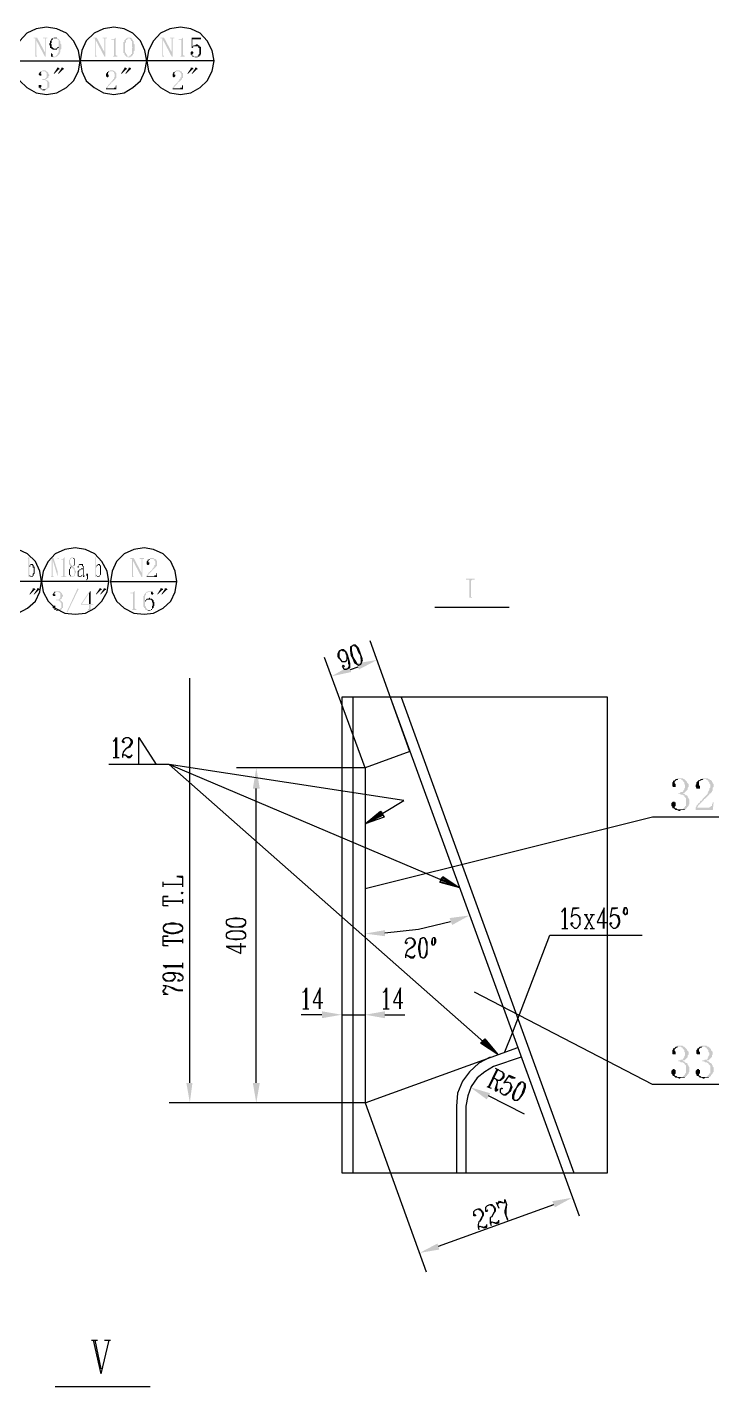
# Model space of a CAD drawing. Extents: x 51 to 246, y 3 to 417.
# Drawn here: x 146.7 to 180.6, y 81.7 to 148.4 of the extents above; entities that cross this region are included whole.
import ezdxf

# ---------------------------------------------------------------- set-up
doc = ezdxf.new("R2010")
doc.units = 0
doc.header["$MEASUREMENT"] = 0
doc.layers.add('_____1', color=160, linetype='Continuous')

msp = doc.modelspace()

# ---------------------------------------------------------------- hatches: boundary and pattern name
at = {"layer": '_____1'}
for points in [[(147.151, 147.87), (146.981, 147.87), (146.981, 147.828), (147.066, 147.828), (147.066, 147.785), (147.108, 147.743), (147.532, 146.938), (147.532, 147.15)], [(147.066, 147.785), (147.066, 146.938), (146.981, 146.938), (147.193, 146.938), (147.151, 146.938), (147.151, 146.981), (147.108, 146.981), (147.108, 147.743)], [(147.659, 147.87), (147.447, 147.87), (147.447, 147.828), (147.532, 147.828), (147.532, 146.938), (147.574, 146.938), (147.574, 147.828), (147.659, 147.828)], [(148.04, 147.87), (147.955, 147.87), (147.955, 147.828), (147.87, 147.828), (147.87, 147.785), (147.828, 147.785), (147.828, 147.743), (147.786, 147.701), (147.786, 147.616), (147.743, 147.574), (147.743, 147.489), (147.786, 147.489), (147.786, 147.362), (147.828, 147.362), (147.828, 147.32), (147.997, 147.32), (147.955, 147.32), (147.955, 147.362), (147.913, 147.362), (147.913, 147.404), (147.87, 147.404), (147.87, 147.531), (147.828, 147.574), (147.87, 147.616), (147.87, 147.743), (147.913, 147.743), (147.913, 147.785), (147.955, 147.828), (148.167, 147.828), (148.124, 147.828), (148.124, 147.87), (148.082, 147.87)], [(148.167, 147.404), (148.082, 147.32), (147.87, 147.32), (147.913, 147.277), (148.124, 147.277), (148.124, 147.32), (148.167, 147.32), (148.167, 147.362), (148.209, 147.362), (148.209, 147.404)], [(150.072, 147.87), (149.902, 147.87), (149.902, 147.828), (149.987, 147.828), (149.987, 147.785), (150.029, 147.743), (150.453, 146.938), (150.453, 147.15)], [(149.987, 147.785), (149.987, 146.938), (149.902, 146.938), (150.114, 146.938), (150.072, 146.938), (150.072, 146.981), (150.029, 146.981), (150.029, 147.743)], [(150.58, 147.87), (150.368, 147.87), (150.368, 147.828), (150.453, 147.828), (150.453, 146.938), (150.495, 146.938), (150.495, 147.828), (150.58, 147.828)], [(151.003, 147.87), (150.918, 147.785), (150.791, 147.785), (150.791, 147.743), (150.918, 147.743), (150.918, 146.981), (150.876, 146.938), (150.791, 146.938), (151.172, 146.938), (151.088, 146.938), (151.088, 146.981), (151.045, 146.981), (151.003, 147.023)], [(151.511, 147.828), (151.511, 147.785), (151.469, 147.785), (151.469, 147.743), (151.426, 147.743), (151.426, 147.658), (151.384, 147.658), (151.384, 147.108), (151.426, 147.108), (151.426, 147.023), (151.469, 147.023), (151.469, 146.981), (151.511, 146.981), (151.511, 146.938), (151.596, 146.938), (151.596, 146.896), (151.723, 146.896), (151.723, 146.938), (151.765, 146.938), (151.596, 146.938), (151.596, 146.981), (151.553, 146.981), (151.553, 147.023), (151.511, 147.066), (151.511, 147.108), (151.469, 147.15), (151.469, 147.616), (151.511, 147.616), (151.511, 147.743), (151.553, 147.743), (151.553, 147.785), (151.596, 147.785), (151.596, 147.828), (151.638, 147.828)], [(151.638, 147.87), (151.596, 147.87), (151.553, 147.828), (151.511, 147.828), (151.68, 147.828), (151.765, 147.743), (151.765, 147.701), (151.807, 147.701), (151.807, 147.404), (151.85, 147.404), (151.807, 147.362), (151.807, 147.066), (151.765, 147.066), (151.765, 147.023), (151.723, 146.981), (151.68, 146.981), (151.68, 146.938), (151.638, 146.938), (151.765, 146.938), (151.85, 147.023), (151.85, 147.066), (151.892, 147.066), (151.892, 147.193), (151.934, 147.235), (151.934, 147.531), (151.892, 147.574), (151.892, 147.701), (151.85, 147.701), (151.85, 147.743), (151.807, 147.785), (151.807, 147.828), (151.765, 147.828), (151.723, 147.87), (151.68, 147.87)], [(153.374, 147.87), (153.204, 147.87), (153.204, 147.828), (153.289, 147.828), (153.289, 147.785), (153.331, 147.743), (153.755, 146.938), (153.755, 147.15)], [(153.289, 147.785), (153.289, 146.938), (153.204, 146.938), (153.416, 146.938), (153.374, 146.938), (153.374, 146.981), (153.331, 146.981), (153.331, 147.743)], [(153.882, 147.87), (153.67, 147.87), (153.67, 147.828), (153.755, 147.828), (153.755, 146.938), (153.797, 146.938), (153.797, 147.828), (153.882, 147.828)], [(154.305, 147.87), (154.22, 147.785), (154.093, 147.785), (154.093, 147.743), (154.22, 147.743), (154.22, 146.981), (154.178, 146.938), (154.093, 146.938), (154.474, 146.938), (154.39, 146.938), (154.39, 146.981), (154.347, 146.981), (154.305, 147.023)], [(155.194, 147.87), (154.728, 147.87), (154.728, 147.362), (154.771, 147.362), (154.813, 147.404), (154.771, 147.404), (154.771, 147.785), (155.194, 147.785)], [(154.813, 147.489), (154.813, 147.447), (154.771, 147.447), (154.771, 147.404), (154.813, 147.404), (154.813, 147.447), (154.94, 147.447)], [(154.982, 147.531), (154.94, 147.531), (154.898, 147.489), (154.813, 147.489), (154.94, 147.447), (155.025, 147.447), (155.067, 147.404), (155.067, 147.362), (155.109, 147.362), (155.109, 147.066), (155.067, 147.023), (155.067, 146.981), (155.025, 146.981), (155.025, 146.938), (154.813, 146.938), (154.855, 146.938), (154.898, 146.896), (155.025, 146.896), (155.025, 146.938), (155.109, 146.938), (155.109, 146.981), (155.152, 146.981), (155.152, 147.023), (155.194, 147.066), (155.194, 147.404), (155.152, 147.404), (155.152, 147.447), (155.109, 147.447), (155.109, 147.489), (155.067, 147.489), (155.025, 147.531)], [(147.87, 147.108), (147.828, 147.108), (147.828, 146.938), (147.997, 146.938), (147.955, 146.938), (147.913, 146.981), (147.913, 147.066), (147.87, 147.066)], [(154.728, 147.193), (154.686, 147.15), (154.686, 147.023), (154.728, 147.023), (154.728, 146.981), (154.771, 146.981), (154.771, 146.938), (154.94, 146.938), (154.855, 146.938), (154.813, 146.981), (154.771, 146.981), (154.771, 147.066), (154.813, 147.108), (154.813, 147.15), (154.771, 147.193)], [(147.362, 146.219), (147.32, 146.219), (147.32, 146.177), (147.278, 146.177), (147.278, 146.134), (147.235, 146.092), (147.235, 146.05), (147.278, 146.007), (147.362, 146.007), (147.362, 146.092), (147.32, 146.092), (147.32, 146.134), (147.362, 146.177), (147.362, 146.219), (147.447, 146.219)], [(147.489, 146.261), (147.405, 146.261), (147.405, 146.219), (147.362, 146.219), (147.532, 146.219), (147.532, 146.177), (147.574, 146.177), (147.616, 146.134), (147.616, 145.923), (147.532, 145.838), (147.405, 145.838), (147.405, 145.796), (147.532, 145.796), (147.574, 145.753), (147.616, 145.753), (147.616, 145.711), (147.659, 145.669), (147.659, 145.415), (147.616, 145.415), (147.616, 145.372), (147.574, 145.372), (147.532, 145.33), (147.447, 145.33), (147.659, 145.33), (147.659, 145.372), (147.701, 145.372), (147.701, 145.415), (147.743, 145.415), (147.743, 145.669), (147.701, 145.711), (147.701, 145.753), (147.659, 145.753), (147.616, 145.796), (147.574, 145.796), (147.574, 145.838), (147.616, 145.838), (147.659, 145.88), (147.701, 145.88), (147.701, 145.965), (147.743, 146.007), (147.743, 146.05), (147.701, 146.092), (147.701, 146.134), (147.616, 146.219), (147.574, 146.219), (147.574, 146.261), (147.532, 146.261)], [(148.167, 146.388), (148.124, 146.388), (148.124, 146.346), (147.955, 146.092), (147.997, 146.092), (148.209, 146.304), (148.251, 146.304), (148.251, 146.346), (148.209, 146.388)], [(148.378, 146.388), (148.336, 146.388), (148.336, 146.346), (148.167, 146.092), (148.209, 146.092), (148.421, 146.304), (148.463, 146.304), (148.463, 146.346), (148.421, 146.388)], [(150.791, 146.261), (150.707, 146.261), (150.707, 146.219), (150.664, 146.219), (150.876, 146.219), (150.876, 146.177), (150.918, 146.177), (150.918, 146.134), (150.961, 146.092), (150.961, 145.923), (150.918, 145.923), (150.918, 145.838), (150.876, 145.838), (150.876, 145.796), (150.791, 145.711), (150.791, 145.669), (150.749, 145.669), (150.749, 145.626), (150.707, 145.626), (150.707, 145.584), (150.664, 145.584), (150.664, 145.542), (150.622, 145.542), (150.622, 145.499), (150.537, 145.415), (150.537, 145.372), (150.58, 145.372), (150.58, 145.415), (150.622, 145.415), (150.622, 145.457), (150.791, 145.626), (150.791, 145.669), (150.834, 145.669), (150.834, 145.711), (150.876, 145.711), (151.003, 145.838), (151.003, 145.88), (151.045, 145.88), (151.045, 146.134), (151.003, 146.134), (151.003, 146.177), (150.961, 146.219), (150.918, 146.219), (150.876, 146.261), (150.834, 146.261)], [(150.664, 146.219), (150.622, 146.177), (150.58, 146.177), (150.58, 146.134), (150.537, 146.092), (150.537, 145.965), (150.58, 145.923), (150.622, 145.923), (150.664, 145.965), (150.664, 146.05), (150.622, 146.05), (150.622, 146.134), (150.707, 146.219), (150.791, 146.219)], [(151.469, 146.388), (151.426, 146.388), (151.426, 146.346), (151.257, 146.092), (151.299, 146.092), (151.511, 146.304), (151.553, 146.304), (151.553, 146.346), (151.511, 146.388)], [(151.68, 146.388), (151.638, 146.388), (151.638, 146.346), (151.469, 146.092), (151.511, 146.092), (151.723, 146.304), (151.765, 146.304), (151.765, 146.346), (151.723, 146.388)], [(154.051, 146.261), (153.966, 146.261), (153.966, 146.219), (153.924, 146.219), (154.136, 146.219), (154.136, 146.177), (154.178, 146.177), (154.178, 146.134), (154.22, 146.092), (154.22, 145.923), (154.178, 145.923), (154.178, 145.838), (154.136, 145.838), (154.136, 145.796), (154.051, 145.711), (154.051, 145.669), (154.009, 145.669), (154.009, 145.626), (153.966, 145.626), (153.966, 145.584), (153.924, 145.584), (153.924, 145.542), (153.882, 145.542), (153.882, 145.499), (153.797, 145.415), (153.797, 145.372), (153.839, 145.372), (153.839, 145.415), (153.882, 145.415), (153.882, 145.457), (153.924, 145.499), (154.051, 145.626), (154.051, 145.669), (154.093, 145.669), (154.093, 145.711), (154.136, 145.711), (154.263, 145.838), (154.263, 145.88), (154.305, 145.88), (154.305, 146.134), (154.263, 146.134), (154.263, 146.177), (154.22, 146.219), (154.178, 146.219), (154.136, 146.261), (154.093, 146.261)], [(153.924, 146.219), (153.882, 146.177), (153.839, 146.177), (153.839, 146.134), (153.797, 146.092), (153.797, 145.965), (153.839, 145.923), (153.882, 145.923), (153.924, 145.965), (153.924, 146.05), (153.882, 146.05), (153.882, 146.134), (153.966, 146.219), (154.051, 146.219)], [(154.728, 146.388), (154.686, 146.388), (154.686, 146.346), (154.517, 146.092), (154.559, 146.092), (154.771, 146.304), (154.813, 146.304), (154.813, 146.346), (154.771, 146.388)], [(154.94, 146.388), (154.898, 146.388), (154.898, 146.346), (154.728, 146.092), (154.771, 146.092), (154.982, 146.304), (155.025, 146.304), (155.025, 146.346), (154.982, 146.388)], [(147.278, 145.542), (147.235, 145.542), (147.235, 145.415), (147.278, 145.415), (147.278, 145.372), (147.32, 145.372), (147.32, 145.33), (147.405, 145.33), (147.405, 145.288), (147.532, 145.288), (147.574, 145.33), (147.616, 145.33), (147.405, 145.33), (147.362, 145.372), (147.32, 145.372), (147.32, 145.415), (147.362, 145.457), (147.362, 145.542), (147.32, 145.542)], [(151.045, 145.542), (151.003, 145.499), (151.003, 145.415), (150.918, 145.415), (150.918, 145.372), (150.537, 145.372), (150.537, 145.33), (151.045, 145.33)], [(154.305, 145.542), (154.263, 145.499), (154.263, 145.415), (154.178, 145.415), (154.178, 145.372), (153.797, 145.372), (153.797, 145.33), (154.305, 145.33)], [(146.77, 122.428), (146.77, 122.385), (146.727, 122.385), (146.685, 122.343), (146.727, 122.301), (146.727, 121.412), (146.77, 121.496), (146.77, 121.92)], [(147.955, 122.343), (147.828, 122.343), (147.87, 122.343), (147.87, 122.301), (147.913, 122.258), (148.167, 121.412), (148.167, 121.666)], [(147.87, 122.301), (147.87, 121.454), (147.828, 121.454), (147.828, 121.412), (147.955, 121.412), (147.955, 121.454), (147.913, 121.454), (147.913, 122.258)], [(148.505, 122.385), (148.463, 122.385), (148.463, 122.343), (148.421, 122.301), (148.336, 122.301), (148.336, 122.258), (148.421, 122.258), (148.421, 121.454), (148.336, 121.454), (148.336, 121.412), (148.59, 121.412), (148.59, 121.454), (148.505, 121.454), (148.505, 121.538)], [(150.029, 122.428), (150.029, 122.385), (149.987, 122.385), (149.987, 122.343), (149.945, 122.343), (149.987, 122.343), (149.987, 121.412), (150.029, 121.412), (150.029, 121.496), (150.072, 121.496), (150.072, 121.538), (150.029, 121.538), (150.029, 121.877), (150.072, 121.877), (150.072, 121.92), (150.029, 121.92)], [(150.156, 122.047), (150.114, 122.047), (150.114, 122.004), (150.199, 122.004), (150.199, 121.962), (150.241, 121.962), (150.241, 121.496), (150.199, 121.496), (150.199, 121.454), (150.072, 121.454), (150.114, 121.412), (150.199, 121.412), (150.199, 121.454), (150.241, 121.454), (150.241, 121.496), (150.283, 121.538), (150.283, 121.962), (150.241, 122.004), (150.241, 122.047), (150.199, 122.047)], [(151.892, 122.343), (151.723, 122.343), (151.723, 122.301), (151.807, 122.301), (151.807, 122.258), (151.85, 122.216), (152.273, 121.412), (152.273, 121.623)], [(151.807, 122.258), (151.807, 121.412), (151.723, 121.412), (151.934, 121.412), (151.892, 121.412), (151.892, 121.454), (151.85, 121.454), (151.85, 122.216)], [(152.4, 122.343), (152.188, 122.343), (152.188, 122.301), (152.273, 122.301), (152.273, 121.412), (152.315, 121.412), (152.315, 122.301), (152.4, 122.301)], [(152.781, 122.343), (152.696, 122.343), (152.696, 122.301), (152.654, 122.301), (152.866, 122.301), (152.866, 122.258), (152.908, 122.258), (152.908, 122.216), (152.95, 122.174), (152.95, 122.004), (152.908, 122.004), (152.908, 121.92), (152.866, 121.92), (152.866, 121.877), (152.781, 121.793), (152.781, 121.75), (152.739, 121.75), (152.739, 121.708), (152.696, 121.708), (152.696, 121.666), (152.654, 121.666), (152.654, 121.623), (152.612, 121.623), (152.612, 121.581), (152.527, 121.496), (152.527, 121.454), (152.569, 121.454), (152.569, 121.496), (152.612, 121.496), (152.612, 121.538), (152.781, 121.708), (152.781, 121.75), (152.823, 121.75), (152.823, 121.793), (152.866, 121.793), (152.993, 121.92), (152.993, 121.962), (153.035, 121.962), (153.035, 122.216), (152.993, 122.216), (152.993, 122.258), (152.95, 122.301), (152.908, 122.301), (152.866, 122.343), (152.823, 122.343)], [(152.654, 122.301), (152.612, 122.258), (152.569, 122.258), (152.569, 122.216), (152.527, 122.174), (152.527, 122.047), (152.569, 122.004), (152.612, 122.004), (152.654, 122.047), (152.654, 122.131), (152.612, 122.131), (152.612, 122.216), (152.696, 122.301), (152.781, 122.301)], [(146.812, 122.004), (146.77, 121.962), (146.77, 121.92), (146.812, 121.92), (146.812, 122.004), (146.897, 122.004)], [(146.77, 121.496), (146.77, 121.454), (146.854, 121.454), (146.812, 121.454), (146.812, 121.496)], [(148.802, 121.92), (148.759, 121.877), (148.759, 121.835), (148.717, 121.793), (148.717, 121.538), (148.759, 121.496), (148.759, 121.454), (148.886, 121.454), (148.802, 121.454), (148.802, 121.496), (148.759, 121.538), (148.759, 121.793), (148.802, 121.835), (148.802, 121.877), (148.844, 121.92)], [(149.183, 122.004), (149.183, 121.962), (149.14, 121.962), (149.14, 121.877), (149.183, 121.877), (149.183, 121.962), (149.225, 122.004), (149.31, 122.004)], [(149.267, 121.793), (149.225, 121.793), (149.225, 121.75), (149.183, 121.75), (149.14, 121.708), (149.14, 121.454), (149.183, 121.454), (149.183, 121.412), (149.31, 121.412), (149.31, 121.454), (149.352, 121.454), (149.225, 121.454), (149.183, 121.496), (149.183, 121.666), (149.225, 121.708), (149.225, 121.75), (149.267, 121.75), (149.31, 121.793), (149.394, 121.793)], [(149.479, 121.581), (149.479, 121.496), (149.437, 121.454), (149.394, 121.454), (149.394, 121.412), (149.437, 121.412), (149.479, 121.454), (149.479, 121.538)], [(149.606, 121.581), (149.564, 121.581), (149.564, 121.496), (149.606, 121.454), (149.606, 121.327), (149.564, 121.285), (149.564, 121.242), (149.648, 121.327), (149.648, 121.581)], [(150.114, 122.004), (150.072, 122.004), (150.072, 121.962), (150.029, 121.92), (150.072, 121.92), (150.072, 121.962), (150.114, 121.962), (150.114, 122.004), (150.156, 122.004)], [(153.035, 121.623), (152.993, 121.581), (152.993, 121.496), (152.908, 121.496), (152.908, 121.454), (152.527, 121.454), (152.527, 121.412), (153.035, 121.412)], [(146.981, 120.861), (146.939, 120.861), (146.939, 120.819), (146.77, 120.565), (146.812, 120.565), (147.024, 120.777), (147.066, 120.777), (147.066, 120.819), (147.024, 120.861)], [(147.193, 120.861), (147.151, 120.861), (147.151, 120.819), (146.981, 120.565), (147.024, 120.565), (147.235, 120.777), (147.278, 120.777), (147.278, 120.819), (147.235, 120.861)], [(148.04, 120.692), (147.997, 120.692), (147.997, 120.65), (147.955, 120.65), (147.955, 120.607), (147.913, 120.565), (147.913, 120.523), (147.955, 120.48), (148.04, 120.48), (148.04, 120.565), (147.997, 120.565), (147.997, 120.607), (148.04, 120.65), (148.04, 120.692), (148.124, 120.692)], [(148.167, 120.734), (148.082, 120.734), (148.04, 120.692), (148.209, 120.692), (148.209, 120.65), (148.251, 120.65), (148.294, 120.607), (148.294, 120.396), (148.209, 120.311), (148.082, 120.311), (148.082, 120.269), (148.209, 120.269), (148.251, 120.226), (148.294, 120.226), (148.294, 120.184), (148.336, 120.142), (148.336, 119.888), (148.294, 119.888), (148.294, 119.845), (148.251, 119.845), (148.209, 119.803), (148.124, 119.803), (148.336, 119.803), (148.336, 119.845), (148.378, 119.845), (148.378, 119.888), (148.421, 119.888), (148.421, 120.142), (148.378, 120.184), (148.378, 120.226), (148.336, 120.226), (148.294, 120.269), (148.251, 120.269), (148.251, 120.311), (148.294, 120.311), (148.336, 120.353), (148.378, 120.353), (148.378, 120.438), (148.421, 120.48), (148.421, 120.523), (148.378, 120.565), (148.378, 120.607), (148.294, 120.692), (148.251, 120.692), (148.251, 120.734), (148.209, 120.734)], [(149.775, 120.734), (149.733, 120.734), (149.31, 120.099), (149.31, 120.057), (149.691, 120.057), (149.691, 119.845), (149.648, 119.845), (149.648, 119.803), (149.521, 119.803), (149.902, 119.803), (149.818, 119.803), (149.775, 119.845), (149.775, 120.057), (149.902, 120.057), (149.902, 120.099), (149.352, 120.099), (149.691, 120.607)], [(149.775, 120.734), (149.691, 120.607), (149.691, 120.099), (149.352, 120.099), (149.775, 120.099)], [(150.241, 120.861), (150.199, 120.861), (150.199, 120.819), (150.029, 120.565), (150.072, 120.565), (150.283, 120.777), (150.326, 120.777), (150.326, 120.819), (150.283, 120.861)], [(150.453, 120.861), (150.41, 120.861), (150.41, 120.819), (150.241, 120.565), (150.283, 120.565), (150.495, 120.777), (150.537, 120.777), (150.537, 120.819), (150.495, 120.861)], [(151.934, 120.734), (151.85, 120.65), (151.723, 120.65), (151.723, 120.607), (151.85, 120.607), (151.85, 119.845), (151.807, 119.803), (151.723, 119.803), (152.104, 119.803), (152.019, 119.803), (152.019, 119.845), (151.977, 119.845), (151.934, 119.888)], [(152.781, 120.692), (152.654, 120.692), (152.739, 120.692), (152.739, 120.565), (152.781, 120.565), (152.781, 120.523), (152.866, 120.607), (152.823, 120.65), (152.823, 120.692)], [(153.247, 120.861), (153.204, 120.861), (153.204, 120.819), (153.035, 120.565), (153.077, 120.565), (153.289, 120.777), (153.331, 120.777), (153.331, 120.819), (153.289, 120.861)], [(153.458, 120.861), (153.416, 120.861), (153.416, 120.819), (153.247, 120.565), (153.289, 120.565), (153.501, 120.777), (153.543, 120.777), (153.543, 120.819), (153.501, 120.861)], [(168.614, 121.327), (168.19, 121.327), (168.19, 121.285), (168.36, 121.285), (168.36, 120.396), (168.19, 120.396), (168.614, 120.396), (168.487, 120.396), (168.487, 120.438), (168.444, 120.438), (168.444, 121.242), (168.487, 121.285), (168.614, 121.285)], [(152.485, 120.311), (152.485, 120.269), (152.442, 120.269), (152.442, 120.226), (152.485, 120.226), (152.485, 120.269), (152.527, 120.269), (152.527, 120.311), (152.654, 120.311)], [(152.654, 120.396), (152.612, 120.353), (152.527, 120.353), (152.485, 120.311), (152.739, 120.311), (152.739, 120.269), (152.781, 120.269), (152.781, 120.184), (152.823, 120.142), (152.823, 120.015), (152.781, 119.972), (152.781, 119.845), (152.739, 119.845), (152.739, 119.803), (152.485, 119.803), (152.569, 119.803), (152.569, 119.76), (152.696, 119.76), (152.739, 119.803), (152.781, 119.803), (152.781, 119.845), (152.823, 119.845), (152.823, 119.888), (152.866, 119.888), (152.866, 119.972), (152.908, 120.015), (152.908, 120.184), (152.866, 120.184), (152.866, 120.269), (152.781, 120.353), (152.696, 120.353), (152.696, 120.396)], [(147.955, 120.015), (147.913, 120.015), (147.913, 119.888), (147.955, 119.888), (147.955, 119.845), (147.997, 119.845), (147.997, 119.803), (148.082, 119.803), (148.082, 119.76), (148.209, 119.76), (148.251, 119.803), (148.294, 119.803), (148.082, 119.803), (148.04, 119.845), (147.997, 119.845), (147.997, 119.888), (148.04, 119.93), (148.04, 120.015), (147.997, 120.015)], [(162.475, 117.051), (162.56, 116.755), (161.586, 116.543)], [(162.814, 117.178), (162.941, 116.882), (163.83, 117.348)], [(157.734, 111.04), (158.073, 111.04), (157.903, 112.056)], [(178.52, 111.506), (178.477, 111.506), (178.393, 111.421), (178.35, 111.421), (178.35, 111.379), (178.308, 111.336), (178.308, 111.167), (178.35, 111.125), (178.477, 111.125), (178.477, 111.252), (178.435, 111.294), (178.435, 111.379), (178.52, 111.463), (178.562, 111.463), (178.604, 111.506), (178.647, 111.506)], [(178.689, 111.548), (178.562, 111.548), (178.52, 111.506), (178.731, 111.506), (178.774, 111.463), (178.816, 111.463), (178.816, 111.421), (178.901, 111.336), (178.901, 111.252), (178.943, 111.209), (178.943, 111.082), (178.901, 111.04), (178.901, 110.998), (178.858, 110.955), (178.858, 110.913), (178.816, 110.871), (178.731, 110.871), (178.689, 110.828), (178.604, 110.828), (178.604, 110.786), (178.689, 110.786), (178.731, 110.744), (178.816, 110.744), (178.858, 110.701), (178.901, 110.701), (178.901, 110.659), (178.985, 110.574), (178.985, 110.193), (178.943, 110.193), (178.943, 110.151), (178.816, 110.024), (178.647, 110.024), (178.985, 110.024), (178.985, 110.066), (179.028, 110.066), (179.028, 110.109), (179.112, 110.193), (179.112, 110.235), (179.155, 110.278), (179.155, 110.49), (179.112, 110.532), (179.112, 110.574), (179.07, 110.617), (179.07, 110.659), (179.028, 110.701), (178.985, 110.701), (178.901, 110.786), (178.858, 110.786), (178.816, 110.828), (178.901, 110.828), (179.07, 110.998), (179.07, 111.082), (179.112, 111.125), (179.112, 111.252), (179.028, 111.336), (179.028, 111.379), (178.901, 111.506), (178.858, 111.506), (178.816, 111.548), (178.731, 111.548)], [(179.917, 111.548), (179.79, 111.548), (179.747, 111.506), (179.705, 111.506), (179.959, 111.506), (180.001, 111.463), (180.044, 111.463), (180.044, 111.421), (180.086, 111.421), (180.086, 111.379), (180.128, 111.336), (180.128, 111.294), (180.171, 111.252), (180.171, 111.082), (180.128, 111.04), (180.128, 110.955), (180.086, 110.913), (180.086, 110.871), (180.044, 110.828), (180.044, 110.786), (179.79, 110.532), (179.79, 110.49), (179.747, 110.447), (179.705, 110.447), (179.663, 110.405), (179.663, 110.363), (179.62, 110.32), (179.578, 110.32), (179.578, 110.278), (179.536, 110.235), (179.493, 110.193), (179.493, 110.151), (179.451, 110.109), (179.536, 110.109), (179.536, 110.151), (179.578, 110.151), (179.578, 110.193), (179.874, 110.49), (179.874, 110.532), (179.917, 110.532), (180.128, 110.744), (180.128, 110.786), (180.171, 110.786), (180.255, 110.871), (180.255, 110.913), (180.298, 110.955), (180.298, 111.082), (180.34, 111.125), (180.34, 111.252), (180.298, 111.294), (180.298, 111.336), (180.255, 111.379), (180.255, 111.421), (180.213, 111.421), (180.213, 111.463), (180.171, 111.463), (180.128, 111.506), (180.086, 111.506), (180.044, 111.548), (179.959, 111.548)], [(179.705, 111.506), (179.663, 111.463), (179.62, 111.463), (179.493, 111.336), (179.493, 111.252), (179.451, 111.209), (179.451, 111.125), (179.493, 111.082), (179.493, 111.04), (179.663, 111.04), (179.663, 111.167), (179.62, 111.209), (179.62, 111.379), (179.663, 111.421), (179.705, 111.421), (179.747, 111.463), (179.79, 111.463), (179.832, 111.506), (179.874, 111.506)], [(178.393, 110.405), (178.35, 110.405), (178.266, 110.32), (178.266, 110.193), (178.308, 110.151), (178.308, 110.109), (178.35, 110.066), (178.393, 110.066), (178.477, 109.982), (178.562, 109.982), (178.647, 109.939), (178.689, 109.939), (178.731, 109.982), (178.901, 109.982), (178.943, 110.024), (178.562, 110.024), (178.52, 110.066), (178.477, 110.066), (178.435, 110.109), (178.435, 110.151), (178.477, 110.193), (178.477, 110.363), (178.435, 110.363), (178.435, 110.405)], [(180.34, 110.363), (180.298, 110.363), (180.298, 110.32), (180.255, 110.278), (180.255, 110.193), (180.213, 110.193), (180.213, 110.151), (180.171, 110.151), (180.128, 110.109), (179.451, 110.109), (179.451, 109.982), (180.298, 109.982)], [(167.386, 104.69), (167.513, 104.351), (168.36, 104.817)], [(164.211, 103.801), (164.211, 104.097), (163.237, 103.928)], [(161.121, 100.118), (161.121, 99.779), (162.094, 99.949)], [(164.211, 100.118), (164.211, 99.779), (163.237, 99.949)], [(178.52, 98.382), (178.477, 98.382), (178.393, 98.298), (178.35, 98.298), (178.35, 98.255), (178.308, 98.213), (178.308, 98.044), (178.35, 98.001), (178.477, 98.001), (178.477, 98.128), (178.435, 98.171), (178.435, 98.255), (178.52, 98.34), (178.562, 98.34), (178.604, 98.382), (178.647, 98.382)], [(178.689, 98.425), (178.562, 98.425), (178.52, 98.382), (178.731, 98.382), (178.774, 98.34), (178.816, 98.34), (178.816, 98.298), (178.901, 98.213), (178.901, 98.128), (178.943, 98.086), (178.943, 97.959), (178.901, 97.917), (178.901, 97.874), (178.858, 97.832), (178.858, 97.79), (178.816, 97.747), (178.731, 97.747), (178.689, 97.705), (178.604, 97.705), (178.604, 97.663), (178.689, 97.663), (178.731, 97.62), (178.816, 97.62), (178.858, 97.578), (178.901, 97.578), (178.901, 97.535), (178.985, 97.451), (178.985, 97.07), (178.943, 97.07), (178.943, 97.028), (178.816, 96.901), (178.647, 96.901), (178.985, 96.901), (178.985, 96.943), (179.028, 96.943), (179.028, 96.985), (179.112, 97.07), (179.112, 97.112), (179.155, 97.155), (179.155, 97.366), (179.112, 97.409), (179.112, 97.451), (179.07, 97.493), (179.07, 97.535), (179.028, 97.578), (178.985, 97.578), (178.901, 97.663), (178.858, 97.663), (178.816, 97.705), (178.901, 97.705), (179.07, 97.874), (179.07, 97.959), (179.112, 98.001), (179.112, 98.128), (179.028, 98.213), (179.028, 98.255), (178.901, 98.382), (178.858, 98.382), (178.816, 98.425), (178.731, 98.425)], [(179.705, 98.382), (179.663, 98.382), (179.578, 98.298), (179.536, 98.298), (179.536, 98.255), (179.493, 98.213), (179.493, 98.044), (179.536, 98.001), (179.663, 98.001), (179.663, 98.128), (179.62, 98.171), (179.62, 98.255), (179.705, 98.34), (179.747, 98.34), (179.79, 98.382), (179.832, 98.382)], [(179.874, 98.425), (179.747, 98.425), (179.705, 98.382), (179.917, 98.382), (179.959, 98.34), (180.001, 98.34), (180.001, 98.298), (180.086, 98.213), (180.086, 98.128), (180.128, 98.086), (180.128, 97.959), (180.086, 97.917), (180.086, 97.874), (180.044, 97.832), (180.044, 97.79), (180.001, 97.747), (179.917, 97.747), (179.874, 97.705), (179.79, 97.705), (179.79, 97.663), (179.874, 97.663), (179.917, 97.62), (180.001, 97.62), (180.044, 97.578), (180.086, 97.578), (180.086, 97.535), (180.171, 97.451), (180.171, 97.07), (180.128, 97.07), (180.128, 97.028), (180.086, 96.985), (180.001, 96.901), (179.832, 96.901), (180.171, 96.901), (180.171, 96.943), (180.213, 96.943), (180.213, 96.985), (180.298, 97.07), (180.298, 97.112), (180.34, 97.155), (180.34, 97.366), (180.298, 97.409), (180.298, 97.451), (180.255, 97.493), (180.255, 97.535), (180.213, 97.578), (180.171, 97.578), (180.086, 97.663), (180.044, 97.663), (180.001, 97.705), (180.086, 97.705), (180.255, 97.874), (180.255, 97.959), (180.298, 98.001), (180.298, 98.128), (180.213, 98.213), (180.213, 98.255), (180.086, 98.382), (180.044, 98.382), (180.001, 98.425), (179.917, 98.425)], [(178.393, 97.282), (178.35, 97.282), (178.266, 97.197), (178.266, 97.07), (178.308, 97.028), (178.308, 96.985), (178.35, 96.943), (178.393, 96.943), (178.477, 96.858), (178.562, 96.858), (178.647, 96.816), (178.689, 96.816), (178.731, 96.858), (178.901, 96.858), (178.943, 96.901), (178.562, 96.901), (178.52, 96.943), (178.477, 96.943), (178.435, 96.985), (178.435, 97.028), (178.477, 97.07), (178.477, 97.239), (178.435, 97.239), (178.435, 97.282)], [(179.578, 97.282), (179.536, 97.282), (179.451, 97.197), (179.451, 97.07), (179.493, 97.028), (179.493, 96.985), (179.536, 96.943), (179.578, 96.943), (179.663, 96.858), (179.747, 96.858), (179.832, 96.816), (179.874, 96.816), (179.917, 96.858), (180.086, 96.858), (180.128, 96.901), (179.747, 96.901), (179.705, 96.943), (179.663, 96.943), (179.62, 96.985), (179.62, 97.028), (179.663, 97.07), (179.663, 97.239), (179.62, 97.239), (179.62, 97.282)], [(154.474, 96.604), (154.771, 96.604), (154.644, 95.631)], [(157.734, 96.604), (158.073, 96.604), (157.903, 95.631)], [(169.376, 96.096), (169.206, 95.8), (168.402, 96.393)], [(172.424, 90.805), (172.551, 90.508), (173.397, 90.974)], [(166.793, 88.73), (166.878, 88.434), (165.904, 88.265)]]:
    msp.add_hatch(color=7, dxfattribs=at).paths.add_polyline_path(points, is_closed=False)
for points in [[(148.167, 147.828), (148.04, 147.828), (148.124, 147.828), (148.167, 147.785), (148.167, 147.743), (148.209, 147.743), (148.209, 147.447), (148.167, 147.404), (148.209, 147.404), (148.209, 147.15), (148.167, 147.108), (148.167, 147.066), (148.124, 147.023), (148.04, 146.938), (147.87, 146.938), (147.913, 146.938), (147.913, 146.896), (148.04, 146.896), (148.082, 146.938), (148.124, 146.938), (148.251, 147.066), (148.251, 147.108), (148.294, 147.15), (148.294, 147.277), (148.336, 147.32), (148.336, 147.531), (148.294, 147.574), (148.294, 147.701), (148.251, 147.701), (148.251, 147.743)], [(146.897, 122.047), (146.812, 122.047), (146.812, 122.004), (146.897, 122.004), (146.939, 121.962), (146.939, 121.877), (146.981, 121.877), (146.981, 121.623), (146.939, 121.581), (146.939, 121.496), (146.897, 121.454), (146.812, 121.454), (146.812, 121.412), (146.897, 121.412), (146.981, 121.496), (146.981, 121.538), (147.024, 121.581), (147.024, 121.92), (146.981, 121.92), (146.981, 122.004), (146.939, 122.047)], [(148.251, 122.343), (148.124, 122.343), (148.167, 122.343), (148.167, 121.412), (148.167, 122.301), (148.209, 122.301), (148.209, 122.343)], [(148.886, 122.385), (148.844, 122.385), (148.802, 122.343), (148.759, 122.343), (148.759, 122.258), (148.717, 122.258), (148.717, 122.047), (148.759, 122.004), (148.759, 121.962), (148.802, 121.962), (148.802, 121.92), (148.844, 121.92), (148.844, 121.877), (148.886, 121.877), (148.886, 121.835), (148.929, 121.835), (148.929, 121.793), (148.971, 121.793), (148.971, 121.666), (149.013, 121.623), (148.971, 121.581), (148.971, 121.496), (148.929, 121.454), (148.802, 121.454), (148.802, 121.412), (148.929, 121.412), (148.929, 121.454), (148.971, 121.454), (149.013, 121.496), (149.013, 121.581), (149.056, 121.623), (149.056, 121.708), (149.013, 121.75), (149.013, 121.835), (148.971, 121.835), (148.971, 121.877), (148.929, 121.92), (148.929, 121.962), (148.886, 121.962), (148.802, 122.047), (148.802, 122.089), (148.759, 122.089), (148.759, 122.258), (148.844, 122.343), (148.971, 122.343), (148.929, 122.343), (148.929, 122.385)], [(148.971, 122.343), (148.886, 122.343), (148.929, 122.343), (148.929, 122.301), (148.971, 122.301), (148.971, 122.004), (148.929, 121.962), (148.971, 121.962), (148.971, 122.004), (149.013, 122.004), (149.013, 122.301), (148.971, 122.301)], [(149.31, 122.047), (149.225, 122.047), (149.183, 122.004), (149.352, 122.004), (149.352, 121.962), (149.394, 121.92), (149.394, 121.835), (149.31, 121.835), (149.31, 121.793), (149.267, 121.793), (149.394, 121.793), (149.394, 121.538), (149.352, 121.496), (149.31, 121.496), (149.31, 121.454), (149.267, 121.454), (149.352, 121.454), (149.352, 121.496), (149.437, 121.496), (149.437, 121.962), (149.394, 121.962), (149.394, 122.047)], [(149.394, 121.454), (149.437, 121.454), (149.437, 121.496), (149.394, 121.496)], [(150.072, 121.496), (150.029, 121.496), (150.072, 121.454), (150.156, 121.454), (150.114, 121.454)], [(148.632, 119.676), (148.59, 119.676), (149.14, 120.861), (149.183, 120.819)], [(152.696, 120.734), (152.612, 120.734), (152.569, 120.692), (152.527, 120.692), (152.442, 120.607), (152.442, 120.565), (152.4, 120.565), (152.4, 120.48), (152.358, 120.48), (152.358, 119.972), (152.4, 119.93), (152.4, 119.888), (152.442, 119.888), (152.442, 119.845), (152.485, 119.803), (152.654, 119.803), (152.569, 119.803), (152.569, 119.845), (152.527, 119.845), (152.527, 119.888), (152.485, 119.888), (152.485, 119.972), (152.442, 119.972), (152.442, 120.184), (152.485, 120.226), (152.442, 120.226), (152.442, 120.523), (152.485, 120.523), (152.485, 120.607), (152.527, 120.65), (152.569, 120.65), (152.569, 120.692), (152.781, 120.692), (152.739, 120.692), (152.739, 120.734)]]:
    msp.add_hatch(color=7, dxfattribs=at).paths.add_polyline_path(points)

# ---------------------------------------------------------------- linework, layer by layer
at = {"layer": '_____1', "color": 7}
for p, q in [((166.666, 119.93), (170.307, 119.93)), ((165.439, 112.86), (163.491, 118.279)), ((163.237, 112.056), (161.248, 117.475)), ((162.518, 116.882), (162.899, 117.009)), ((154.644, 96.604), (154.644, 116.459)), ((162.094, 115.527), (162.094, 92.202)), ((162.645, 115.527), (162.645, 92.202)), ((164.465, 115.527), (172.974, 92.202)), ((165.015, 115.527), (173.482, 92.202)), ((151.003, 113.495), (151.003, 112.564)), ((150.876, 112.564), (151.172, 112.564)), ((165.142, 110.447), (153.628, 112.225)), ((162.645, 112.056), (156.93, 112.056)), ((163.237, 112.056), (163.237, 95.631)), ((157.903, 96.604), (157.903, 111.04)), ((177.334, 109.643), (163.237, 106.129)), ((180.594, 109.643), (177.334, 109.643)), ((153.331, 106.214), (153.331, 106.468)), ((154.305, 106.341), (153.331, 106.341)), ((153.331, 105.537), (154.305, 105.537)), ((154.305, 105.494), (153.331, 105.494)), ((154.305, 105.41), (154.305, 105.621)), ((173.016, 105.156), (173.016, 104.182)), ((173.44, 105.198), (173.736, 105.198)), ((173.99, 104.859), (174.159, 104.859)), ((174.413, 104.859), (174.032, 104.182)), ((174.286, 104.859), (174.498, 104.859)), ((174.921, 105.071), (174.921, 104.182)), ((175.345, 105.198), (175.641, 105.198)), ((172.889, 104.182), (173.186, 104.182)), ((173.99, 104.182), (174.159, 104.182)), ((174.286, 104.182), (174.498, 104.182)), ((153.331, 103.589), (154.305, 103.589)), ((154.305, 103.547), (153.331, 103.547)), ((154.305, 103.462), (154.305, 103.674)), ((153.374, 102.319), (154.305, 102.319)), ((154.305, 102.235), (154.305, 102.488)), ((153.331, 100.965), (153.585, 100.965)), ((160.316, 101.219), (160.316, 100.245)), ((160.994, 101.134), (160.994, 100.245)), ((164.253, 101.219), (164.253, 100.245)), ((164.931, 101.134), (164.931, 100.245)), ((177.334, 96.52), (168.614, 101.049)), ((160.189, 100.245), (160.486, 100.245)), ((162.094, 100.414), (162.094, 98.933)), ((163.237, 100.372), (163.237, 98.933)), ((164.126, 100.245), (164.423, 100.245)), ((161.121, 99.949), (160.105, 99.949)), ((162.094, 99.949), (163.237, 99.949)), ((164.211, 99.949), (165.185, 99.949)), ((170.095, 98.128), (170.476, 99.06)), ((163.237, 95.631), (170.73, 98.34)), ((170.73, 98.34), (173.736, 90.085)), ((169.291, 96.393), (169.714, 97.282)), ((169.757, 97.282), (169.333, 96.393)), ((170.307, 96.985), (170.603, 96.858)), ((169.206, 96.435), (169.418, 96.35)), ((180.594, 96.52), (177.334, 96.52)), ((162.645, 95.631), (153.628, 95.631)), ((163.237, 95.631), (162.645, 95.631)), ((163.237, 95.631), (166.243, 87.333)), ((167.725, 95.461), (167.725, 92.202)), ((168.19, 95.461), (168.19, 92.202)), ((171.069, 95.08), (169.291, 95.969)), ((169.672, 90.762), (169.799, 90.466)), ((166.836, 88.603), (172.508, 90.635)), ((149.818, 83.989), (150.114, 83.989)), ((149.902, 83.989), (150.283, 82.338)), ((149.987, 83.989), (150.283, 82.592)), ((150.664, 83.989), (150.283, 82.338)), ((150.453, 83.989), (150.749, 83.989)), ((152.696, 81.703), (148.04, 81.703))]:
    msp.add_line(p, q, dxfattribs=at)
for points in [[(145.965, 146.727), (149.267, 146.727), (149.183, 147.235), (148.929, 147.701), (148.59, 148.082), (148.124, 148.293), (147.616, 148.378), (147.108, 148.293), (146.643, 148.082), (146.304, 147.701), (146.05, 147.235), (145.965, 146.727), (146.05, 146.219), (146.304, 145.753), (146.643, 145.415), (147.108, 145.16), (147.616, 145.076), (148.124, 145.16), (148.59, 145.415), (148.929, 145.753), (149.183, 146.219), (149.267, 146.727)], [(152.527, 146.727), (152.442, 147.235), (152.231, 147.701), (151.85, 148.082), (151.426, 148.293), (150.918, 148.378), (150.41, 148.293), (149.945, 148.082), (149.564, 147.701), (149.352, 147.235), (149.267, 146.727), (149.352, 146.219), (149.564, 145.753), (149.945, 145.415), (150.41, 145.16), (150.918, 145.076), (151.426, 145.16), (151.85, 145.415), (152.231, 145.753), (152.442, 146.219), (152.527, 146.727), (149.267, 146.727)], [(155.829, 146.727), (155.744, 147.235), (155.49, 147.701), (155.152, 148.082), (154.686, 148.293), (154.178, 148.378), (153.67, 148.293), (153.204, 148.082), (152.866, 147.701), (152.612, 147.235), (152.527, 146.727), (152.612, 146.219), (152.866, 145.753), (153.204, 145.415), (153.67, 145.16), (154.178, 145.076), (154.686, 145.16), (155.152, 145.415), (155.49, 145.753), (155.744, 146.219), (155.829, 146.727), (152.527, 146.727)], [(147.362, 121.2), (147.278, 121.708), (147.066, 122.174), (146.685, 122.555), (146.219, 122.766), (145.711, 122.851), (145.246, 122.766), (144.78, 122.555), (144.399, 122.174), (144.187, 121.708), (144.103, 121.2), (144.187, 120.692), (144.399, 120.226), (144.78, 119.888), (145.246, 119.634), (145.711, 119.591), (146.219, 119.634), (146.685, 119.888), (147.066, 120.226), (147.278, 120.692), (147.362, 121.2), (144.103, 121.2)], [(150.664, 121.2), (150.58, 121.708), (150.326, 122.174), (149.987, 122.555), (149.521, 122.766), (149.013, 122.851), (148.505, 122.766), (148.04, 122.555), (147.701, 122.174), (147.447, 121.708), (147.362, 121.2), (147.447, 120.692), (147.701, 120.226), (148.04, 119.888), (148.505, 119.634), (149.013, 119.591), (149.521, 119.634), (149.987, 119.888), (150.326, 120.226), (150.58, 120.692), (150.664, 121.2), (147.362, 121.2)], [(150.749, 121.2), (154.009, 121.2), (153.924, 121.708), (153.712, 122.174), (153.331, 122.555), (152.866, 122.766), (152.4, 122.851), (151.892, 122.766), (151.426, 122.555), (151.045, 122.174), (150.834, 121.708), (150.749, 121.2), (150.834, 120.692), (151.045, 120.226), (151.426, 119.888), (151.892, 119.634), (152.4, 119.591), (152.866, 119.634), (153.331, 119.888), (153.712, 120.226), (153.924, 120.692), (154.009, 121.2)], [(162.602, 118.025), (162.518, 117.983), (162.518, 117.813), (162.56, 117.559), (162.645, 117.432), (162.729, 117.221), (162.856, 117.136), (162.941, 117.094), (163.026, 117.136), (163.068, 117.221), (163.11, 117.348), (162.983, 117.729), (162.899, 117.94), (162.772, 118.067), (162.687, 118.067), (162.602, 118.025), (162.56, 117.983), (162.56, 117.813), (162.602, 117.602), (162.645, 117.475), (162.772, 117.263), (162.814, 117.178), (162.856, 117.136), (162.941, 117.094)], [(163.026, 117.136), (163.068, 117.221), (163.068, 117.348), (163.026, 117.602), (162.941, 117.729), (162.856, 117.94), (162.772, 118.025), (162.729, 118.025)], [(162.348, 117.602), (162.348, 117.348), (162.264, 117.263), (162.137, 117.263), (161.967, 117.432), (161.925, 117.517), (161.925, 117.644), (162.01, 117.813), (162.094, 117.856), (162.179, 117.856), (162.264, 117.771), (162.348, 117.644), (162.433, 117.39), (162.475, 117.178), (162.475, 116.967), (162.306, 116.882), (162.221, 116.882), (162.179, 116.967), (162.137, 117.009), (162.179, 117.094), (162.221, 117.051), (162.179, 117.009)], [(162.221, 117.263), (162.137, 117.263), (162.052, 117.348), (161.967, 117.475), (161.967, 117.771), (162.01, 117.813)], [(162.094, 117.856), (162.137, 117.813), (162.264, 117.771), (162.306, 117.644), (162.433, 117.39), (162.433, 117.178), (162.475, 117.094), (162.433, 116.967)], [(162.094, 92.202), (175.133, 92.202), (175.133, 115.527), (162.094, 115.527)], [(150.876, 113.368), (150.961, 113.41), (151.045, 113.538), (151.045, 112.564)], [(151.384, 113.368), (151.426, 113.326), (151.384, 113.284), (151.342, 113.326), (151.342, 113.368), (151.384, 113.453), (151.426, 113.495), (151.511, 113.538), (151.638, 113.538), (151.723, 113.495), (151.765, 113.453), (151.807, 113.368), (151.807, 113.284), (151.765, 113.199), (151.68, 113.072), (151.511, 112.987), (151.384, 112.86), (151.342, 112.691), (151.342, 112.564)], [(151.638, 113.538), (151.723, 113.495), (151.723, 113.453), (151.765, 113.368), (151.765, 113.284), (151.723, 113.199), (151.638, 113.072), (151.511, 112.987)], [(152.146, 112.225), (152.146, 113.538), (152.993, 112.225)], [(151.342, 112.649), (151.384, 112.691), (151.469, 112.691), (151.596, 112.606), (151.723, 112.606), (151.807, 112.691)], [(151.469, 112.691), (151.596, 112.564), (151.723, 112.564), (151.765, 112.606), (151.807, 112.691)], [(165.439, 112.86), (163.237, 112.056), (162.645, 112.056)], [(167.894, 106.172), (166.92, 106.426), (167.047, 106.722), (167.894, 106.172), (166.92, 106.468), (167.005, 106.68), (167.894, 106.172), (166.963, 106.553), (167.005, 106.595), (167.894, 106.172), (153.628, 112.225), (150.664, 112.225)], [(169.757, 98.001), (168.91, 98.552), (169.122, 98.763), (169.757, 98.001), (168.952, 98.594), (169.079, 98.721), (169.757, 98.001), (168.995, 98.636), (169.037, 98.679), (169.757, 98.001), (153.628, 112.225)], [(163.237, 109.304), (163.999, 109.939), (164.169, 109.643), (163.237, 109.304), (164.042, 109.897), (164.126, 109.728), (163.237, 109.304), (164.042, 109.812), (164.084, 109.77), (163.237, 109.304), (165.142, 110.447)], [(154.305, 106.214), (154.305, 106.722), (154.009, 106.722), (154.305, 106.68)], [(153.331, 105.325), (153.585, 105.283), (153.331, 105.283), (153.331, 105.748), (153.585, 105.748), (153.331, 105.748)], [(156.422, 104.436), (156.464, 104.351), (156.633, 104.267), (157.226, 104.267), (157.353, 104.351), (157.395, 104.436), (157.395, 104.521), (157.353, 104.605), (157.226, 104.648), (156.972, 104.69), (156.845, 104.69), (156.633, 104.648), (156.464, 104.605), (156.422, 104.521), (156.422, 104.436), (156.506, 104.351), (156.633, 104.309), (156.845, 104.267), (156.972, 104.267), (157.226, 104.309), (157.311, 104.351), (157.395, 104.436)], [(172.889, 104.986), (172.932, 105.029), (173.059, 105.198), (173.059, 104.182)], [(173.44, 105.198), (173.355, 104.732), (173.44, 104.817), (173.524, 104.859), (173.609, 104.859), (173.694, 104.817), (173.778, 104.732), (173.778, 104.351), (173.609, 104.182), (173.524, 104.182), (173.397, 104.309), (173.355, 104.394), (173.355, 104.436), (173.397, 104.478), (173.44, 104.436), (173.397, 104.394)], [(173.44, 105.156), (173.567, 105.156), (173.736, 105.198)], [(173.609, 104.859), (173.694, 104.817), (173.736, 104.732), (173.778, 104.563), (173.778, 104.478), (173.736, 104.351), (173.694, 104.267), (173.609, 104.182)], [(174.032, 104.859), (174.413, 104.182), (174.075, 104.859)], [(174.964, 104.182), (174.964, 105.198), (174.625, 104.478), (175.133, 104.478)], [(175.345, 105.198), (175.26, 104.732), (175.345, 104.817), (175.429, 104.859), (175.514, 104.859), (175.641, 104.817), (175.683, 104.732), (175.726, 104.563), (175.726, 104.478), (175.683, 104.351), (175.641, 104.267), (175.514, 104.182), (175.429, 104.182), (175.302, 104.309), (175.26, 104.394), (175.26, 104.436), (175.302, 104.478), (175.345, 104.436), (175.302, 104.394)], [(175.345, 105.156), (175.514, 105.156), (175.641, 105.198)], [(175.514, 104.859), (175.599, 104.817), (175.641, 104.732), (175.683, 104.563), (175.683, 104.478), (175.641, 104.351), (175.599, 104.267), (175.514, 104.182)], [(176.064, 105.198), (175.98, 105.198), (175.937, 105.156), (175.895, 105.029), (175.895, 104.944), (175.98, 104.859)], [(175.98, 105.198), (175.98, 105.156), (175.937, 105.029), (175.937, 104.944), (175.98, 104.859), (176.022, 104.859), (176.107, 104.902), (176.107, 105.071), (176.064, 105.198)], [(176.022, 104.859), (176.064, 104.902), (176.107, 104.986), (176.107, 105.071), (176.064, 105.198)], [(153.331, 104.182), (153.374, 104.055), (153.543, 103.97), (153.712, 103.928), (153.882, 103.928), (154.051, 103.97), (154.136, 104.013), (154.263, 104.055), (154.305, 104.182), (154.305, 104.224), (154.263, 104.309), (154.136, 104.394), (154.051, 104.394), (153.882, 104.436), (153.712, 104.436), (153.543, 104.394), (153.458, 104.394), (153.374, 104.309), (153.331, 104.224), (153.331, 104.182), (153.374, 104.097), (153.543, 104.013), (153.712, 103.97), (153.882, 103.97), (154.051, 104.013), (154.136, 104.055), (154.263, 104.097), (154.305, 104.182)], [(154.305, 104.224), (154.263, 104.267), (154.136, 104.351), (154.051, 104.394), (153.543, 104.394), (153.458, 104.351), (153.331, 104.224)], [(156.422, 103.801), (156.464, 103.716), (156.633, 103.674), (156.845, 103.632), (156.972, 103.632), (157.226, 103.674), (157.353, 103.716), (157.395, 103.801), (157.395, 103.885), (157.353, 103.97), (157.226, 104.055), (156.633, 104.055), (156.464, 103.97), (156.422, 103.885), (156.422, 103.801), (156.506, 103.716), (156.633, 103.674), (157.226, 103.674), (157.311, 103.716), (157.395, 103.801)], [(157.395, 104.521), (157.311, 104.605), (157.226, 104.648), (156.633, 104.648), (156.506, 104.605), (156.464, 104.563)], [(157.395, 103.885), (157.311, 103.97), (157.226, 104.013), (156.972, 104.055), (156.845, 104.055), (156.633, 104.013), (156.506, 103.97), (156.464, 103.928)], [(164.211, 103.97), (165.862, 104.14), (167.428, 104.521)], [(153.331, 103.378), (153.585, 103.335), (153.331, 103.335), (153.331, 103.801), (153.585, 103.801), (153.331, 103.801)], [(156.506, 103.293), (157.395, 103.293), (156.422, 103.293), (157.141, 102.954), (157.141, 103.462)], [(165.269, 103.505), (165.312, 103.462), (165.269, 103.42), (165.227, 103.462), (165.227, 103.505), (165.269, 103.632), (165.312, 103.674), (165.396, 103.716), (165.523, 103.716), (165.608, 103.674), (165.65, 103.632), (165.693, 103.505), (165.693, 103.42), (165.65, 103.335), (165.566, 103.251), (165.396, 103.166), (165.312, 103.081), (165.269, 102.997), (165.227, 102.87), (165.227, 102.743)], [(165.523, 103.716), (165.566, 103.674), (165.608, 103.632), (165.65, 103.505), (165.65, 103.42), (165.608, 103.335), (165.523, 103.251), (165.396, 103.166)], [(166.074, 103.716), (165.947, 103.674), (165.904, 103.505), (165.862, 103.293), (165.862, 103.166), (165.904, 102.912), (165.947, 102.785), (166.074, 102.743), (166.116, 102.743), (166.201, 102.785), (166.285, 102.912), (166.285, 103.505), (166.201, 103.674), (166.116, 103.716), (166.074, 103.716), (165.989, 103.674), (165.947, 103.632), (165.947, 103.505), (165.904, 103.293), (165.904, 103.166), (165.947, 102.912), (165.947, 102.827), (165.989, 102.785), (166.074, 102.743)], [(166.116, 102.743), (166.201, 102.827), (166.243, 102.912), (166.285, 103.166), (166.285, 103.293), (166.243, 103.505), (166.201, 103.632), (166.158, 103.674)], [(166.666, 103.716), (166.582, 103.716), (166.539, 103.674), (166.497, 103.547), (166.497, 103.462), (166.539, 103.378)], [(166.582, 103.716), (166.539, 103.674), (166.539, 103.378), (166.624, 103.378), (166.666, 103.42), (166.709, 103.505), (166.709, 103.632), (166.666, 103.716)], [(166.624, 103.378), (166.666, 103.42), (166.666, 103.716)], [(170.476, 99.06), (172.297, 103.843), (176.826, 103.843)], [(165.227, 102.827), (165.269, 102.87), (165.312, 102.87), (165.481, 102.785), (165.566, 102.785), (165.65, 102.827), (165.693, 102.87)], [(165.312, 102.87), (165.481, 102.743), (165.608, 102.743), (165.65, 102.785), (165.693, 102.87)], [(153.501, 102.235), (153.458, 102.277), (153.331, 102.362), (154.305, 102.362)], [(153.628, 101.981), (153.797, 101.981), (153.882, 101.896), (153.924, 101.811), (153.924, 101.769), (153.882, 101.684), (153.797, 101.6), (153.458, 101.6), (153.374, 101.684), (153.331, 101.769), (153.331, 101.854), (153.374, 101.938), (153.458, 101.981), (153.585, 102.023), (153.882, 102.023), (154.051, 101.981), (154.136, 101.981), (154.263, 101.896), (154.305, 101.811), (154.305, 101.727), (154.263, 101.642), (154.136, 101.6), (154.093, 101.6), (154.051, 101.642), (154.093, 101.684), (154.136, 101.642)], [(153.331, 101.854), (153.458, 101.981), (154.051, 101.981), (154.136, 101.938), (154.263, 101.854)], [(153.924, 101.769), (153.797, 101.642), (153.628, 101.6), (153.585, 101.6), (153.458, 101.642), (153.331, 101.769)], [(153.501, 100.965), (153.416, 101.007), (153.331, 101.049), (153.331, 101.134), (153.458, 101.261), (153.458, 101.346), (153.416, 101.346), (153.331, 101.388)], [(153.331, 101.388), (153.458, 101.388), (153.839, 101.261), (153.924, 101.219), (154.051, 101.176), (154.305, 101.176)], [(153.416, 101.007), (153.374, 101.049), (153.374, 101.134), (153.458, 101.261)], [(153.585, 101.346), (153.924, 101.176), (154.051, 101.134), (154.305, 101.134)], [(160.189, 101.049), (160.274, 101.092), (160.359, 101.261), (160.359, 100.245)], [(161.036, 100.245), (161.036, 101.261), (160.697, 100.541), (161.163, 100.541)], [(164.126, 101.049), (164.211, 101.092), (164.296, 101.261), (164.296, 100.245)], [(164.973, 100.245), (164.973, 101.261), (164.634, 100.541), (165.1, 100.541)], [(169.376, 97.874), (168.825, 97.578), (168.36, 97.155), (168.021, 96.689), (167.767, 96.096), (167.725, 95.461)], [(170.9, 97.874), (169.545, 97.409), (169.122, 97.155), (168.741, 96.858), (168.444, 96.435), (168.275, 95.969), (168.19, 95.461)], [(169.63, 97.324), (169.968, 97.155), (170.053, 97.07), (170.053, 96.901), (170.011, 96.816), (169.926, 96.774), (169.884, 96.731), (169.757, 96.731), (169.545, 96.858)], [(169.714, 96.689), (169.714, 96.604), (169.63, 96.308), (169.63, 96.223), (169.672, 96.223), (169.757, 96.266), (169.757, 96.308)], [(169.672, 96.774), (169.714, 96.689), (169.714, 96.647), (169.672, 96.308), (169.672, 96.266), (169.757, 96.266)], [(169.968, 97.155), (170.011, 97.07), (170.011, 96.943), (169.968, 96.858), (169.841, 96.731), (169.757, 96.731)], [(170.307, 96.985), (170.053, 96.604), (170.138, 96.647), (170.265, 96.647), (170.349, 96.604), (170.392, 96.52), (170.434, 96.393), (170.392, 96.266), (170.349, 96.181), (170.265, 96.096), (170.138, 96.012), (170.053, 96.012), (169.968, 96.054), (169.884, 96.138), (169.884, 96.308), (169.926, 96.35), (169.968, 96.35), (169.968, 96.308), (169.926, 96.308)], [(170.307, 96.943), (170.434, 96.858), (170.603, 96.858)], [(170.349, 96.604), (170.392, 96.52), (170.392, 96.435), (170.349, 96.266), (170.307, 96.181), (170.222, 96.096), (170.053, 96.012)], [(170.984, 96.647), (170.9, 96.647), (170.773, 96.562), (170.646, 96.35), (170.561, 96.223), (170.476, 96.012), (170.476, 95.842), (170.561, 95.758), (170.688, 95.758), (170.815, 95.842), (170.942, 96.012), (171.027, 96.138), (171.111, 96.393), (171.111, 96.52), (170.984, 96.647), (170.9, 96.647), (170.857, 96.604), (170.815, 96.52), (170.646, 96.35), (170.519, 95.969), (170.519, 95.842), (170.561, 95.758)], [(170.603, 95.758), (170.73, 95.758), (170.815, 95.842), (170.942, 96.054), (170.984, 96.181), (171.069, 96.393), (171.069, 96.562)], [(169.757, 90.593), (169.757, 90.678), (169.799, 90.762), (169.841, 90.805), (170.053, 90.72), (170.095, 90.762), (170.095, 90.889)], [(169.757, 90.678), (169.841, 90.762), (170.053, 90.72)], [(170.095, 90.889), (170.18, 90.635), (170.138, 90.381), (170.138, 90.127), (170.222, 89.916)], [(168.614, 90.17), (168.656, 90.127), (168.656, 90.085), (168.571, 90.085), (168.571, 90.297), (168.656, 90.381), (168.783, 90.424), (168.868, 90.424), (168.995, 90.297), (169.037, 90.212), (169.037, 90.127), (168.952, 90), (168.868, 89.831), (168.825, 89.788), (168.783, 89.662), (168.783, 89.535), (168.825, 89.408)], [(168.783, 90.424), (168.868, 90.381), (168.91, 90.381), (168.995, 90.212), (168.995, 90.085), (168.952, 89.958), (168.868, 89.831)], [(169.206, 90.381), (169.249, 90.339), (169.206, 90.297), (169.164, 90.297), (169.164, 90.508), (169.249, 90.593), (169.376, 90.635), (169.46, 90.635), (169.587, 90.508), (169.63, 90.424), (169.63, 90.339), (169.545, 90.212), (169.46, 90.043), (169.376, 90), (169.376, 89.746), (169.418, 89.619)], [(169.376, 90.635), (169.46, 90.593), (169.503, 90.593), (169.587, 90.424), (169.587, 90.297), (169.46, 90.043)], [(170.18, 90.635), (170.095, 90.339), (170.095, 90.254), (170.222, 89.873)], [(168.825, 89.492), (168.825, 89.535), (168.868, 89.577), (169.079, 89.535), (169.164, 89.577), (169.206, 89.619), (169.206, 89.662)], [(168.868, 89.577), (169.079, 89.492), (169.206, 89.535), (169.206, 89.662)], [(169.418, 89.704), (169.418, 89.746), (169.46, 89.788), (169.672, 89.746), (169.757, 89.788), (169.799, 89.831), (169.799, 89.873)], [(169.46, 89.788), (169.672, 89.704), (169.799, 89.746), (169.799, 89.873)]]:
    msp.add_lwpolyline(points, dxfattribs=at)
msp.add_lwpolyline([(154.263, 105.96), (154.305, 105.918), (154.263, 105.875), (154.22, 105.918)], close=True, dxfattribs=at)

doc.saveas('drawing.dxf')
